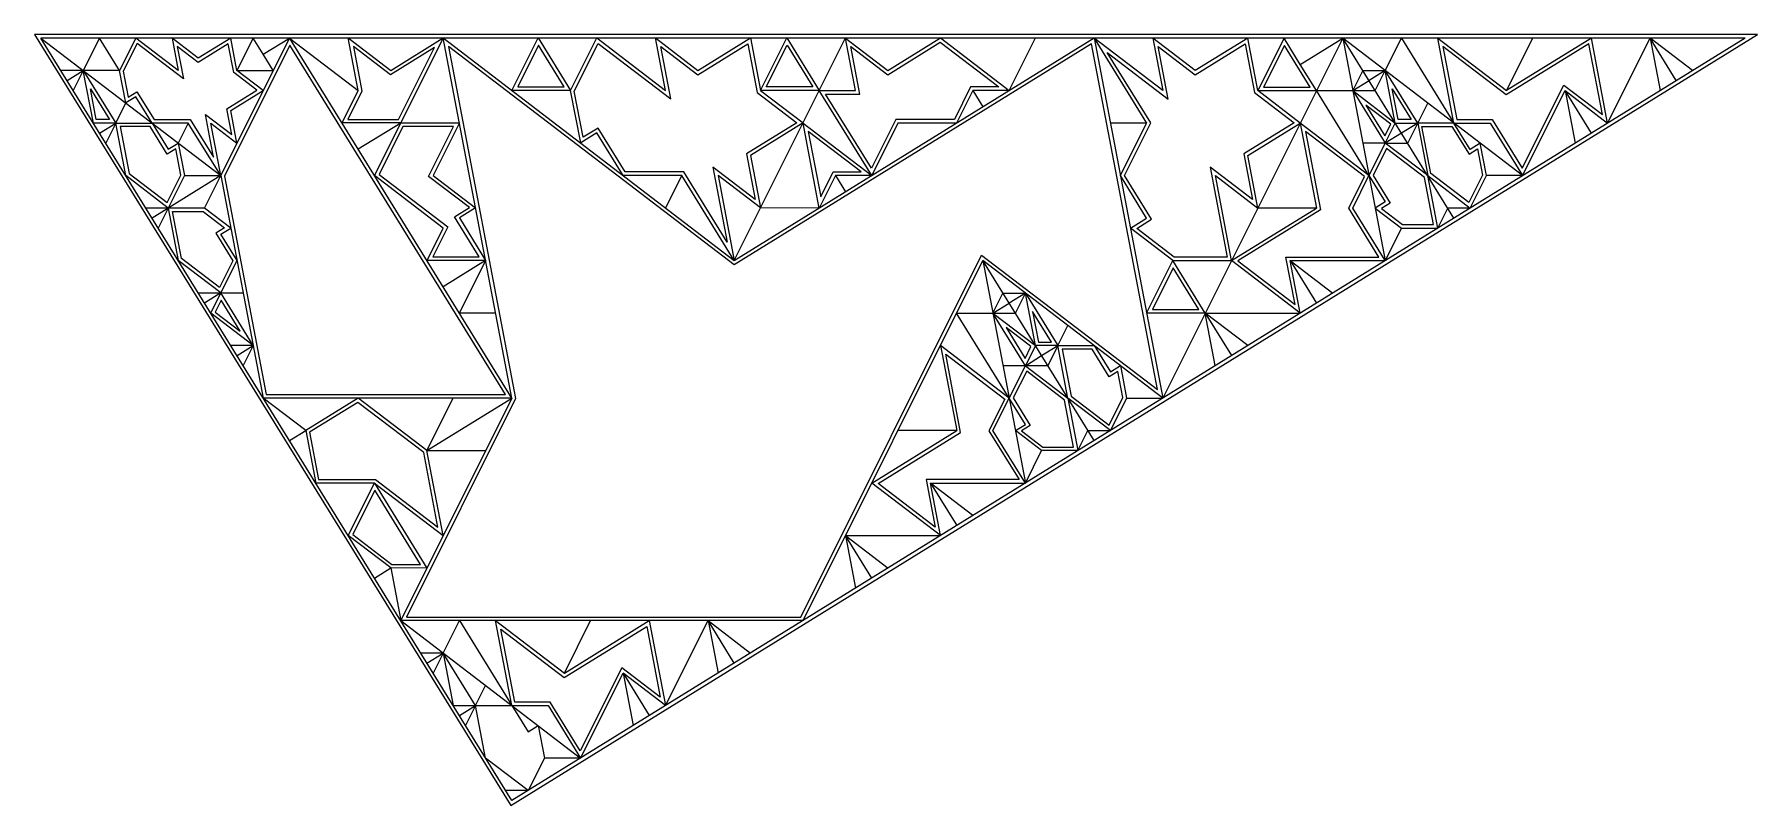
# Model space of a CAD drawing. Header units: inches. Extents: x -65.7 to -28.9, y -15.9 to 23.9.
# Drawn here: x -61.36 to -31.03, y -15.87 to -2.3 of the extents above; entities that cross this region are included whole.
import ezdxf

# ---------------------------------------------------------------- set-up
doc = ezdxf.new("R2010")
doc.units = ezdxf.units.IN
doc.header["$MEASUREMENT"] = 0
doc.layers.add('cutline', color=4, linetype='Continuous')
doc.layers.add('engraving', color=1, linetype='Continuous')

msp = doc.modelspace()

# ---------------------------------------------------------------- linework, layer by layer
at = {"layer": 'cutline'}
for points, elevation in [([(-61.359, -2.303), (-52.975, -15.868), (-31.026, -2.304)], 0), ([(-59.795, -2.946), (-59.707, -3.407), (-59.554, -3.313), (-59.254, -3.799), (-58.616, -3.798), (-58.204, -4.464), (-58.348, -3.712), (-57.886, -4.065), (-57.973, -3.612), (-57.442, -3.284), (-57.851, -2.972), (-57.948, -2.467), (-58.478, -2.794), (-58.844, -2.515), (-58.735, -3.086), (-59.553, -2.461)], 0.001), ([(-56.865, -2.494), (-58.014, -4.794), (-57.28, -8.637), (-53.067, -8.637)], 0.001), ([(-55.743, -2.514), (-55.593, -3.298), (-55.843, -3.798), (-54.949, -3.798), (-54.318, -2.533), (-55.091, -3.012)], 0.004), ([(-54.071, -2.513), (-52.89, -8.708), (-54.811, -12.552), (-47.868, -12.552), (-44.685, -6.187), (-41.587, -8.551), (-42.749, -2.466), (-49.043, -6.355)], 0.002), ([(-52.486, -2.493), (-52.852, -3.226), (-52.033, -3.226)], 0.002), ([(-51.855, -3.298), (-51.436, -2.46), (-50.157, -3.438), (-50.333, -2.514), (-49.681, -3.011), (-48.798, -2.466), (-48.634, -3.324), (-47.94, -3.855), (-48.823, -4.401), (-48.669, -5.206), (-49.417, -4.635), (-49.164, -5.958), (-49.928, -4.722), (-50.961, -4.721), (-51.438, -3.95), (-51.699, -4.111)], 0.002), ([(-48.476, -3.227), (-48.109, -2.493), (-47.656, -3.227)], 0.002), ([(-47.431, -3.353), (-46.83, -3.353), (-46.989, -2.515), (-46.338, -3.012), (-45.413, -2.441), (-44.385, -3.227), (-44.878, -3.227), (-45.163, -3.798), (-46.196, -3.798), (-46.626, -4.656)], 0.002), ([(-40.043, -2.468), (-39.879, -3.326), (-39.186, -3.855), (-40.069, -4.402), (-39.915, -5.208), (-40.662, -4.636), (-40.361, -6.219), (-41.297, -6.219), (-41.955, -5.715), (-41.694, -5.553), (-42.17, -4.782), (-41.709, -3.859), (-42.474, -2.621), (-41.402, -3.44), (-41.578, -2.516), (-40.927, -3.014)], 0.001), ([(-39.355, -2.495), (-39.721, -3.228), (-38.902, -3.228)], 0.001), ([(-36.564, -2.516), (-36.318, -3.799), (-35.697, -3.799), (-35.167, -4.658), (-34.436, -3.196), (-33.758, -3.713), (-33.995, -2.468), (-35.45, -3.367)], 0.001), ([(-60.374, -3.258), (-60.04, -3.798), (-60.27, -3.798)], 0), ([(-37.456, -3.259), (-37.121, -3.8), (-37.352, -3.8)], 0.002), ([(-37.92, -3.546), (-37.586, -4.087), (-37.482, -3.88)], 0.002), ([(-58.871, -4.315), (-59.023, -4.409), (-59.324, -3.923), (-59.852, -3.923), (-59.694, -4.749), (-59.025, -5.26), (-58.783, -4.776)], 0), ([(-54.872, -3.923), (-55.293, -4.766), (-54.084, -5.689), (-54.347, -6.216), (-53.529, -6.216), (-53.965, -5.511), (-53.703, -5.349), (-54.42, -4.802), (-53.98, -3.922)], 0.004), ([(-36.934, -3.925), (-36.405, -3.925), (-36.105, -4.41), (-35.953, -4.316), (-35.865, -4.777), (-36.107, -5.262), (-36.776, -4.751)], 0.002), ([(-46.805, -4.722), (-47.737, -4.01), (-47.517, -5.162), (-47.297, -4.722)], 0.002), ([(-38.984, -4.01), (-38.721, -5.388), (-40.175, -6.287), (-39.168, -7.056), (-39.327, -6.219), (-37.693, -6.219), (-38.223, -5.36), (-37.945, -4.804)], 0.002), ([(-37.558, -4.31), (-37.794, -4.783), (-37.494, -5.269), (-37.647, -5.363), (-37.274, -5.648), (-36.732, -5.648), (-36.889, -4.821)], 0.002), ([(-58.927, -5.419), (-58.386, -5.418), (-58.012, -5.703), (-58.165, -5.798), (-57.865, -6.283), (-58.101, -6.756), (-58.769, -6.245)], 0), ([(-41.313, -6.409), (-41.679, -7.142), (-40.859, -7.143)], 0.001), ([(-58.073, -6.98), (-58.176, -7.186), (-57.739, -7.52)], 0.001), ([(-43.79, -7.174), (-43.686, -7.714), (-43.456, -7.714)], 0.002), ([(-43.817, -7.795), (-44.254, -7.461), (-43.92, -8.002)], 0.001), ([(-42.199, -8.691), (-42.287, -8.23), (-42.44, -8.324), (-42.74, -7.839), (-43.268, -7.839), (-43.11, -8.665), (-42.441, -9.176)], 0.002), ([(-45.318, -7.926), (-44.279, -8.719), (-44.557, -9.275), (-44.026, -10.133), (-45.661, -10.134), (-45.501, -10.971), (-46.508, -10.202), (-45.055, -9.303)], 0.002), ([(-43.224, -8.736), (-43.892, -8.225), (-44.128, -8.698), (-43.828, -9.183), (-43.981, -9.277), (-43.607, -9.562), (-43.066, -9.562)], 0.001), ([(-55.664, -8.775), (-56.515, -9.301), (-56.356, -10.132), (-55.353, -10.132), (-54.257, -10.97), (-54.507, -9.659)], 0.001), ([(-55.368, -10.323), (-55.757, -11.1), (-55.067, -11.627), (-54.562, -11.628)], 0), ([(-50.579, -12.716), (-50.341, -13.961), (-51.019, -13.444), (-51.75, -14.906), (-52.281, -14.048), (-52.903, -14.048), (-53.148, -12.763), (-52.034, -13.615)], 0.001), ([(-53.593, -14.11), (-52.955, -14.11), (-52.669, -14.572), (-52.492, -14.463), (-52.383, -15.034), (-52.669, -15.606), (-53.417, -15.034)], 0.001)]:
    msp.add_lwpolyline(points, close=True, dxfattribs=dict(at, elevation=elevation))
at = {"layer": 'cutline', "elevation": 0.001}
msp.add_lwpolyline([(-53.593, -14.11), (-54.165, -13.186), (-53.988, -14.11), (-53.593, -14.11)], dxfattribs=at)
at = {"layer": 'engraving'}
for p, q in [((-61.247, -2.366, 0), (-58.079, -4.785, 0.001)), ((-31.246, -2.367, 0.001), (-61.247, -2.366, 0)), ((-52.955, -15.782, 0.001), (-61.247, -2.366, 0)), ((-60.214, -2.366, 0.001), (-60.499, -2.937, 0)), ((-59.86, -2.937, 0.001), (-60.214, -2.366, 0.001)), ((-59.575, -2.366, 0.001), (-59.86, -2.937, 0.001)), ((-58.827, -2.937, 0.001), (-59.575, -2.366, 0.001)), ((-58.937, -2.366, 0.001), (-58.827, -2.937, 0.001)), ((-58.474, -2.719, 0.001), (-58.937, -2.366, 0.001)), ((-57.903, -2.366, 0.001), (-58.474, -2.719, 0.001)), ((-56.868, -2.365, 0.002), (-58.079, -4.785, 0.001)), ((-57.794, -2.937, 0.001), (-57.903, -2.366, 0.001)), ((-57.509, -2.366, 0.001), (-57.794, -2.937, 0.001)), ((-57.332, -2.651, 0.001), (-57.509, -2.366, 0.001)), ((-57.332, -2.651, 0.001), (-56.87, -2.366, 0.001)), ((-52.955, -8.699, 0.001), (-56.868, -2.365, 0.002)), ((-56.868, -2.366, 0.004), (-55.658, -3.289, 0.004)), ((-55.658, -3.289, 0.004), (-55.835, -2.365, 0.004)), ((-55.835, -2.365, 0.004), (-55.088, -2.936, 0.004)), ((-55.088, -2.936, 0.004), (-54.163, -2.364, 0.002)), ((-54.163, -2.364, 0.002), (-54.911, -3.86, 0.004)), ((-54.164, -2.364, 0.001), (-49.039, -6.28, 0.002)), ((-52.955, -8.699, 0.001), (-54.164, -2.364, 0.001)), ((-31.246, -2.367, 0.001), (-52.955, -15.782, 0.001)), ((-52.953, -3.289, 0.002), (-52.491, -2.365, 0.002)), ((-52.491, -2.365, 0.002), (-51.921, -3.289, 0.002)), ((-51.921, -3.289, 0.002), (-51.458, -2.364, 0.002)), ((-51.458, -2.364, 0.002), (-50.249, -3.289, 0.002)), ((-50.425, -2.365, 0.002), (-49.678, -2.936, 0.002)), ((-50.249, -3.289, 0.002), (-50.425, -2.365, 0.002)), ((-49.678, -2.936, 0.002), (-48.753, -2.365, 0.002)), ((-49.039, -6.28, 0.002), (-42.705, -2.365, 0.002)), ((-49.039, -6.28, 0.002), (-47.081, -2.365, 0.002)), ((-48.753, -2.365, 0.002), (-48.577, -3.289, 0.002)), ((-48.577, -3.289, 0.002), (-48.115, -2.365, 0.002)), ((-48.115, -2.365, 0.002), (-47.544, -3.289, 0.002)), ((-47.081, -2.366, 0.001), (-46.334, -2.936, 0.002)), ((-46.905, -3.29, 0.002), (-47.081, -2.366, 0.001)), ((-46.334, -2.936, 0.002), (-45.41, -2.365, 0.002)), ((-45.41, -2.365, 0.002), (-44.2, -3.289, 0.002)), ((-44.2, -3.289, 0.002), (-43.738, -2.365, 0.002)), ((-42.705, -2.365, 0.002), (-41.495, -8.7, 0.001)), ((-42.705, -2.366, 0.001), (-41.78, -3.862, 0.002)), ((-41.494, -3.291, 0.002), (-42.705, -2.366, 0.001)), ((-41.671, -2.367, 0.001), (-41.494, -3.291, 0.002)), ((-40.923, -2.938, 0.001), (-41.671, -2.367, 0.001)), ((-38.328, -2.367, 0.001), (-41.495, -8.7, 0.001)), ((-39.999, -2.367, 0.001), (-40.923, -2.938, 0.001)), ((-39.823, -3.29, 0.002), (-39.999, -2.367, 0.001)), ((-39.36, -2.367, 0.001), (-39.823, -3.29, 0.002)), ((-39.075, -2.829, 0.001), (-39.36, -2.367, 0.001)), ((-39.075, -2.829, 0.001), (-38.328, -2.367, 0.001)), ((-35.161, -4.786, 0.001), (-38.328, -2.367, 0.001)), ((-36.371, -5.534, 0.001), (-38.328, -2.367, 0.001)), ((-38.328, -2.367, 0.001), (-37.581, -6.282, 0.002)), ((-37.58, -2.938, 0.002), (-37.294, -2.367, 0.002)), ((-37.294, -2.367, 0.002), (-36.37, -3.862, 0.001)), ((-36.656, -2.367, 0.001), (-35.446, -3.291, 0.001)), ((-36.37, -3.862, 0.001), (-36.656, -2.367, 0.001)), ((-35.446, -3.291, 0.001), (-34.984, -2.367, 0.001)), ((-33.951, -2.367, 0.001), (-35.446, -3.291, 0.001)), ((-33.666, -3.862, 0.001), (-33.951, -2.367, 0.001)), ((-33.666, -3.862, 0.001), (-32.918, -2.367, 0.001)), ((-32.918, -2.367, 0.001), (-32.742, -3.291, 0.001)), ((-32.456, -3.115, 0.001), (-32.918, -2.367, 0.001)), ((-32.171, -2.938, 0.001), (-32.918, -2.367, 0.001)), ((-57.156, -2.937, 0.001), (-57.332, -2.651, 0.001)), ((-60.499, -2.937, 0), (-60.893, -2.937, 0)), ((-60.784, -3.113, 0), (-60.499, -2.937, 0)), ((-60.499, -2.937, 0), (-60.675, -3.29, 0)), ((-60.322, -3.861, 0), (-60.499, -2.937, 0)), ((-60.499, -2.937, 0), (-59.928, -3.861, 0)), ((-59.861, -2.937, 0.001), (-60.499, -2.937, 0)), ((-59.751, -3.508, 0), (-59.861, -2.937, 0.001)), ((-57.794, -2.937, 0.001), (-57.156, -2.937, 0.001)), ((-57.332, -3.29, 0.001), (-57.794, -2.937, 0.001)), ((-38.791, -3.29, 0.002), (-39.075, -2.829, 0.001)), ((-37.974, -2.938, 0.001), (-38.151, -3.291, 0.002)), ((-37.974, -2.938, 0.001), (-37.58, -2.938, 0.002)), ((-37.58, -2.938, 0.002), (-37.865, -3.114, 0.001)), ((-37.756, -3.291, 0.001), (-37.58, -2.938, 0.002)), ((-37.009, -3.862, 0.002), (-37.58, -2.938, 0.002)), ((-37.403, -3.862, 0.002), (-37.58, -2.938, 0.002)), ((-57.903, -3.643, 0.001), (-57.332, -3.29, 0.001)), ((-55.944, -3.86, 0.004), (-55.658, -3.289, 0.004)), ((-51.921, -3.289, 0.002), (-52.953, -3.289, 0.002)), ((-51.743, -4.212, 0.002), (-51.921, -3.289, 0.002)), ((-48.577, -3.289, 0.002), (-47.829, -3.86, 0.002)), ((-47.544, -3.289, 0.002), (-48.577, -3.289, 0.002)), ((-47.543, -3.29, 0.002), (-46.905, -3.29, 0.002)), ((-46.62, -4.784, 0.002), (-47.543, -3.29, 0.002)), ((-44.839, -3.289, 0.002), (-45.125, -3.861, 0.002)), ((-44.839, -3.289, 0.002), (-44.662, -3.575, 0.002)), ((-44.2, -3.289, 0.002), (-44.839, -3.289, 0.002)), ((-39.823, -3.291, 0.001), (-38.791, -3.29, 0.002)), ((-39.076, -3.861, 0.002), (-39.823, -3.291, 0.001)), ((-37.866, -4.786, 0.002), (-38.791, -3.29, 0.002)), ((-38.79, -3.291, 0.002), (-38.151, -3.291, 0.002)), ((-38.151, -3.291, 0.002), (-37.865, -3.114, 0.001)), ((-38.151, -3.291, 0.002), (-37.58, -4.215, 0.002)), ((-38.151, -3.291, 0.002), (-37.756, -3.291, 0.001)), ((-38.151, -3.291, 0.002), (-37.403, -3.862, 0.002)), ((-35.161, -4.786, 0.002), (-34.413, -3.291, 0.001)), ((-34.413, -3.291, 0.001), (-34.237, -4.215, 0.001)), ((-33.951, -4.039, 0.001), (-34.413, -3.291, 0.001)), ((-34.413, -3.291, 0.001), (-33.666, -3.862, 0.001)), ((-59.928, -3.861, 0), (-59.751, -3.508, 0)), ((-59.575, -3.399, 0), (-59.751, -3.508, 0)), ((-59.289, -3.861, 0), (-59.575, -3.399, 0)), ((-37.009, -3.862, 0.002), (-36.832, -3.509, 0.003)), ((-59.928, -3.861, 0), (-60.322, -3.861, 0)), ((-60.213, -4.037, 0), (-59.928, -3.861, 0)), ((-59.928, -3.861, 0), (-60.104, -4.214, 0)), ((-59.751, -4.785, 0), (-59.928, -3.861, 0)), ((-59.928, -3.861, 0), (-59.289, -3.861, 0)), ((-59.289, -3.861, 0), (-59.003, -4.323, 0.001)), ((-58.651, -3.861, 0), (-59.289, -3.861, 0)), ((-58.651, -3.861, 0), (-58.827, -4.214, 0)), ((-58.079, -4.785, 0), (-58.651, -3.861, 0)), ((-58.256, -3.861, 0.001), (-57.794, -4.214, 0.001)), ((-58.079, -4.785, 0), (-58.256, -3.861, 0.001)), ((-57.794, -4.214, 0.001), (-57.903, -3.643, 0.001)), ((-54.911, -3.86, 0.004), (-55.944, -3.86, 0.004)), ((-54.911, -3.861, 0.004), (-55.658, -4.322, 0.004)), ((-55.373, -4.784, 0.004), (-54.911, -3.861, 0.004)), ((-54.911, -3.86, 0.004), (-53.878, -3.86, 0.004)), ((-53.878, -3.86, 0.004), (-54.341, -4.784, 0.004)), ((-47.829, -3.86, 0.002), (-48.753, -4.431, 0.002)), ((-47.829, -3.861, 0.002), (-46.62, -4.784, 0.002)), ((-47.544, -5.356, 0.002), (-47.829, -3.861, 0.002)), ((-46.158, -3.861, 0.002), (-46.62, -4.784, 0.002)), ((-45.125, -3.861, 0.002), (-46.158, -3.861, 0.002)), ((-41.78, -3.862, 0.002), (-42.419, -3.862, 0.002)), ((-42.242, -4.785, 0.002), (-41.78, -3.862, 0.002)), ((-39.999, -4.432, 0.002), (-39.076, -3.861, 0.002)), ((-37.866, -4.786, 0.002), (-39.076, -3.862, 0.002)), ((-39.076, -3.862, 0.002), (-38.79, -5.357, 0.002)), ((-37.58, -4.215, 0.002), (-37.403, -3.862, 0.002)), ((-37.403, -3.862, 0.002), (-37.009, -3.862, 0.002)), ((-37.009, -3.862, 0.002), (-37.294, -4.039, 0.002)), ((-37.185, -4.215, 0.002), (-37.009, -3.862, 0.002)), ((-37.009, -3.862, 0.002), (-36.832, -4.786, 0.002)), ((-36.37, -3.862, 0.001), (-37.009, -3.862, 0.002)), ((-36.37, -3.861, 0.002), (-35.732, -3.862, 0.001)), ((-36.085, -4.324, 0.003), (-36.37, -3.862, 0.001)), ((-35.732, -3.862, 0.001), (-35.161, -4.786, 0.002)), ((-59.003, -4.323, 0.001), (-58.827, -4.214, 0)), ((-58.827, -4.214, 0), (-58.718, -4.785, 0.001)), ((-51.458, -4.036, 0.002), (-51.743, -4.212, 0.002)), ((-50.996, -4.783, 0.002), (-51.458, -4.036, 0.002)), ((-37.58, -4.215, 0.002), (-37.975, -4.215, 0.002)), ((-37.58, -4.215, 0.002), (-37.866, -4.786, 0.002)), ((-37.294, -4.039, 0.002), (-37.58, -4.215, 0.002)), ((-36.832, -4.786, 0.002), (-37.58, -4.215, 0.002)), ((-37.58, -4.215, 0.002), (-37.185, -4.215, 0.002)), ((-35.908, -4.215, 0.003), (-36.085, -4.324, 0.003)), ((-35.799, -4.786, 0.003), (-35.908, -4.215, 0.003)), ((-48.753, -4.431, 0.002), (-48.577, -5.355, 0.002)), ((-39.823, -5.357, 0.002), (-39.999, -4.432, 0.002)), ((-59.003, -5.356, 0), (-59.751, -4.785, 0)), ((-58.079, -4.785, 0.001), (-59.289, -5.533, 0)), ((-58.718, -4.785, 0.001), (-59.003, -5.356, 0)), ((-58.718, -4.785, 0.001), (-58.079, -4.785, 0.001)), ((-58.365, -5.356, 0.001), (-58.079, -4.785, 0.001)), ((-58.079, -4.785, 0.001), (-57.332, -8.699, 0.001)), ((-54.163, -5.708, 0.004), (-55.373, -4.784, 0.004)), ((-54.341, -4.784, 0.004), (-53.593, -5.355, 0.004)), ((-49.963, -4.784, 0.002), (-50.996, -4.783, 0.002)), ((-49.963, -4.784, 0.002), (-50.249, -5.355, 0.002)), ((-49.039, -6.28, 0.002), (-49.963, -4.784, 0.002)), ((-49.325, -4.784, 0.002), (-49.039, -6.279, 0.001)), ((-48.577, -5.355, 0.002), (-49.325, -4.784, 0.002)), ((-47.258, -4.785, 0.002), (-47.544, -5.356, 0.002)), ((-46.62, -4.784, 0.002), (-47.258, -4.785, 0.002)), ((-47.258, -4.785, 0.002), (-47.082, -5.07, 0.002)), ((-41.78, -5.533, 0.001), (-42.242, -4.785, 0.002)), ((-40.285, -6.281, 0.001), (-40.57, -4.785, 0.002)), ((-40.57, -4.785, 0.002), (-39.823, -5.357, 0.002)), ((-38.152, -5.357, 0.002), (-37.866, -4.786, 0.002)), ((-37.866, -4.786, 0.002), (-37.58, -5.248, 0.002)), ((-36.832, -4.786, 0.002), (-36.085, -5.357, 0.003)), ((-36.656, -5.71, 0.002), (-36.832, -4.786, 0.002)), ((-36.085, -5.357, 0.003), (-35.799, -4.786, 0.003)), ((-35.161, -4.786, 0.001), (-35.799, -4.786, 0.003)), ((-59.003, -5.356, 0), (-59.398, -5.356, 0)), ((-59.003, -5.356, 0), (-59.18, -5.709, 0)), ((-59.003, -5.356, 0), (-58.826, -6.28, 0)), ((-58.365, -5.356, 0.001), (-59.003, -5.356, 0)), ((-57.902, -5.709, 0.001), (-58.365, -5.356, 0.001)), ((-53.593, -5.355, 0.004), (-53.879, -5.531, 0.004)), ((-47.544, -5.356, 0.002), (-48.577, -5.355, 0.002)), ((-40.285, -6.281, 0.001), (-38.79, -5.357, 0.002)), ((-38.79, -5.357, 0.002), (-39.823, -5.357, 0.002)), ((-37.581, -6.282, 0.002), (-38.152, -5.357, 0.002)), ((-37.58, -5.248, 0.002), (-37.757, -5.357, 0.002)), ((-37.757, -5.357, 0.002), (-37.295, -5.71, 0.002)), ((-36.656, -5.71, 0.002), (-36.48, -5.357, 0.002)), ((-36.085, -5.357, 0.003), (-36.48, -5.357, 0.002)), ((-58.079, -5.818, 0.001), (-57.902, -5.709, 0.001)), ((-54.448, -6.279, 0.003), (-54.163, -5.708, 0.004)), ((-53.879, -5.531, 0.004), (-53.417, -6.279, 0.003)), ((-42.065, -5.709, 0.001), (-41.78, -5.533, 0.001)), ((-41.318, -6.281, 0.001), (-42.065, -5.709, 0.001)), ((-37.295, -5.71, 0.002), (-37.581, -6.282, 0.002)), ((-37.295, -5.71, 0.002), (-36.656, -5.71, 0.002)), ((-57.793, -6.28, 0.001), (-58.079, -5.818, 0.001)), ((-58.079, -6.851, 0.001), (-58.826, -6.28, 0)), ((-58.079, -6.851, 0.001), (-57.793, -6.28, 0.001)), ((-53.417, -6.279, 0.003), (-54.448, -6.279, 0.003)), ((-53.417, -6.279, 0.003), (-54.163, -6.741, 0.003)), ((-53.417, -6.279, 0.003), (-53.877, -7.203, 0.003)), ((-47.829, -12.615, 0.001), (-44.663, -6.282, 0.001)), ((-44.663, -6.282, 0.001), (-43.914, -10.196, 0.002)), ((-42.705, -9.448, 0.001), (-44.663, -6.282, 0.001)), ((-41.495, -8.7, 0.001), (-44.663, -6.282, 0.001)), ((-41.78, -7.205, 0.001), (-41.318, -6.281, 0.001)), ((-40.747, -7.205, 0.001), (-41.318, -6.281, 0.001)), ((-41.318, -6.281, 0.001), (-40.285, -6.281, 0.001)), ((-39.076, -7.205, 0.002), (-40.285, -6.281, 0.001)), ((-39.252, -6.281, 0.002), (-38.79, -7.029, 0.002)), ((-39.252, -6.281, 0.002), (-38.505, -6.853, 0.002)), ((-39.076, -7.205, 0.002), (-39.252, -6.281, 0.002)), ((-39.252, -6.281, 0.002), (-37.581, -6.282, 0.002)), ((-58.473, -6.851, 0), (-58.079, -6.851, 0.001)), ((-58.079, -6.851, 0.001), (-58.364, -7.028, 0.001)), ((-58.255, -7.204, 0.001), (-58.079, -6.851, 0.001)), ((-57.508, -7.775, 0.001), (-58.079, -6.851, 0.001)), ((-58.079, -6.851, 0.001), (-57.684, -6.851, 0.001)), ((-44.485, -7.206, 0.001), (-44.309, -6.853, 0.001)), ((-44.309, -6.853, 0.001), (-43.915, -6.853, 0.002)), ((-43.915, -6.853, 0.002), (-44.2, -7.029, 0.001)), ((-44.091, -7.206, 0.001), (-43.915, -6.853, 0.002)), ((-43.915, -6.853, 0.002), (-43.344, -7.777, 0.002)), ((-43.738, -7.777, 0.001), (-43.915, -6.853, 0.002)), ((-57.508, -7.775, 0.001), (-58.255, -7.204, 0.001)), ((-53.877, -7.203, 0.003), (-53.239, -7.203, 0.003)), ((-44.2, -8.701, 0.002), (-45.125, -7.206, 0.002)), ((-45.125, -7.206, 0.002), (-44.485, -7.206, 0.001)), ((-44.485, -7.206, 0.001), (-44.2, -7.029, 0.001)), ((-44.485, -7.206, 0.001), (-44.091, -7.206, 0.001)), ((-44.485, -7.206, 0.001), (-43.738, -7.777, 0.001)), ((-43.914, -8.13, 0.001), (-44.485, -7.206, 0.001)), ((-40.747, -7.205, 0.001), (-41.78, -7.205, 0.001)), ((-40.747, -7.205, 0.001), (-40.285, -7.953, 0.002)), ((-40, -7.776, 0.003), (-40.747, -7.205, 0.001)), ((-40.571, -8.129, 0.002), (-40.747, -7.205, 0.001)), ((-40.747, -7.205, 0.001), (-39.076, -7.205, 0.002)), ((-43.344, -7.777, 0.002), (-43.167, -7.424, 0.003)), ((-57.508, -7.775, 0.001), (-57.902, -7.775, 0.001)), ((-57.793, -7.952, 0.001), (-57.508, -7.775, 0.001)), ((-57.508, -7.775, 0.001), (-57.684, -8.128, 0.001)), ((-44.2, -8.701, 0.002), (-45.41, -7.777, 0.002)), ((-45.41, -7.777, 0.002), (-45.124, -9.272, 0.002)), ((-43.738, -7.777, 0.001), (-43.914, -8.13, 0.001)), ((-43.344, -7.777, 0.002), (-43.738, -7.777, 0.001)), ((-43.629, -7.953, 0.001), (-43.344, -7.777, 0.002)), ((-43.344, -7.777, 0.002), (-43.52, -8.13, 0.001)), ((-43.344, -7.777, 0.002), (-42.705, -7.776, 0.002)), ((-43.167, -8.701, 0.001), (-43.344, -7.777, 0.002)), ((-42.705, -7.776, 0.002), (-42.419, -8.238, 0.002)), ((-43.914, -8.13, 0.001), (-44.309, -8.13, 0.002)), ((-44.199, -8.701, 0.002), (-43.914, -8.13, 0.001)), ((-43.914, -8.13, 0.001), (-43.629, -7.953, 0.001)), ((-43.914, -8.13, 0.001), (-43.167, -8.701, 0.001)), ((-43.52, -8.13, 0.001), (-43.914, -8.13, 0.001)), ((-42.419, -8.238, 0.002), (-42.243, -8.129, 0.003)), ((-42.243, -8.129, 0.003), (-42.134, -8.7, 0.002)), ((-52.955, -8.699, 0.001), (-57.332, -8.699, 0.001)), ((-56.584, -9.271, 0.001), (-57.332, -8.7, 0.001)), ((-55.66, -8.7, 0.001), (-56.584, -9.271, 0.001)), ((-54.45, -9.624, 0.001), (-55.66, -8.7, 0.001)), ((-52.955, -8.699, 0.001), (-54.912, -12.614, 0.001)), ((-54.45, -9.624, 0.001), (-52.955, -8.699, 0.001)), ((-54.45, -9.624, 0.001), (-53.988, -8.7, 0.001)), ((-44.486, -9.272, 0.002), (-44.2, -8.701, 0.002)), ((-43.914, -9.163, 0.002), (-44.199, -8.701, 0.002)), ((-43.167, -8.701, 0.001), (-42.99, -9.625, 0.002)), ((-42.419, -9.271, 0.002), (-43.167, -8.701, 0.001)), ((-42.134, -8.7, 0.002), (-42.419, -9.271, 0.002)), ((-42.134, -8.7, 0.002), (-41.495, -8.7, 0)), ((-56.87, -9.447, 0.001), (-56.584, -9.271, 0.001)), ((-56.584, -9.271, 0.001), (-56.408, -10.195, 0)), ((-46.619, -10.197, 0.002), (-45.124, -9.272, 0.002)), ((-45.124, -9.272, 0.002), (-46.157, -9.272, 0.002)), ((-43.914, -10.196, 0.002), (-44.486, -9.272, 0.002)), ((-44.091, -9.272, 0.002), (-43.914, -9.163, 0.002)), ((-43.629, -9.625, 0.002), (-44.091, -9.272, 0.002)), ((-42.99, -9.625, 0.002), (-42.814, -9.271, 0.001)), ((-42.814, -9.271, 0.001), (-42.419, -9.271, 0.002)), ((-54.45, -9.624, 0.001), (-53.417, -9.624, 0.001)), ((-54.165, -11.119, 0.001), (-54.45, -9.624, 0.001)), ((-43.914, -10.196, 0.002), (-43.629, -9.625, 0.002)), ((-42.99, -9.625, 0.002), (-43.629, -9.625, 0.002)), ((-55.374, -10.195, 0), (-56.408, -10.195, 0)), ((-55.836, -11.119, 0), (-55.374, -10.195, 0)), ((-55.374, -10.195, 0), (-54.165, -11.119, 0.001)), ((-55.374, -10.195, 0), (-54.45, -11.69, 0.001)), ((-45.409, -11.12, 0.002), (-46.619, -10.197, 0.002)), ((-45.585, -10.196, 0.002), (-45.124, -10.944, 0.002)), ((-45.585, -10.196, 0.002), (-43.914, -10.196, 0.002)), ((-45.409, -11.12, 0.002), (-45.585, -10.196, 0.002)), ((-44.838, -10.767, 0.002), (-45.585, -10.196, 0.002)), ((-55.088, -11.689, 0), (-55.836, -11.119, 0)), ((-47.08, -11.12, 0.003), (-45.409, -11.12, 0.002)), ((-46.618, -11.868, 0.003), (-47.08, -11.12, 0.003)), ((-47.08, -11.12, 0.003), (-46.904, -12.044, 0.003)), ((-47.08, -11.12, 0.003), (-46.333, -11.691, 0.003)), ((-55.374, -11.866, 0), (-55.088, -11.689, 0)), ((-55.088, -11.689, 0), (-54.912, -12.613, 0)), ((-54.45, -11.69, 0.001), (-55.088, -11.689, 0)), ((-54.912, -12.614, 0.001), (-51.745, -15.034, 0.001)), ((-47.829, -12.615, 0.001), (-54.912, -12.614, 0.001)), ((-54.165, -13.186, 0.001), (-53.879, -12.615, 0.001)), ((-53.879, -12.615, 0.001), (-52.955, -14.11, 0.001)), ((-53.24, -12.614, 0.001), (-52.03, -13.539, 0.001)), ((-52.955, -14.11, 0.001), (-53.24, -12.614, 0.001)), ((-52.03, -13.539, 0.001), (-51.568, -12.615, 0.001)), ((-52.03, -13.539, 0.001), (-50.535, -12.615, 0.001)), ((-50.535, -12.615, 0.001), (-50.249, -14.11, 0.001)), ((-50.249, -14.11, 0.001), (-49.501, -12.615, 0.001)), ((-49.501, -12.615, 0.001), (-48.754, -13.186, 0.001)), ((-49.501, -12.615, 0.001), (-49.325, -13.539, 0.001)), ((-49.039, -13.363, 0.001), (-49.501, -12.615, 0.001)), ((-54.165, -13.186, 0.001), (-54.559, -13.186, 0.001)), ((-54.45, -13.362, 0.001), (-54.165, -13.186, 0.001)), ((-54.165, -13.186, 0.001), (-54.341, -13.539, 0.001)), ((-54.164, -13.186, 0.001), (-53.988, -14.11, 0.001)), ((-53.593, -14.11, 0.001), (-54.164, -13.186, 0.001)), ((-51.745, -15.034, 0.001), (-50.997, -13.539, 0.001)), ((-50.997, -13.539, 0.001), (-50.535, -14.287, 0.001)), ((-50.249, -14.11, 0.001), (-50.997, -13.539, 0.001)), ((-50.997, -13.539, 0.001), (-50.82, -14.463, 0.001)), ((-53.593, -14.11, 0.001), (-53.417, -13.757, 0.001)), ((-53.988, -14.11, 0.001), (-53.593, -14.11, 0.001)), ((-53.879, -14.287, 0.001), (-53.593, -14.11, 0.001)), ((-53.593, -14.11, 0.001), (-53.77, -14.463, 0.001)), ((-53.417, -15.034, 0.001), (-53.593, -14.11, 0.001)), ((-53.593, -14.11, 0.001), (-52.955, -14.11, 0.001)), ((-52.955, -14.11, 0.001), (-52.669, -14.572, 0.001)), ((-52.955, -14.11, 0.001), (-52.316, -14.11, 0.001)), ((-52.316, -14.11, 0.001), (-51.745, -15.034, 0.001)), ((-52.669, -14.572, 0.001), (-52.492, -14.463, 0.001)), ((-52.492, -14.463, 0.001), (-52.383, -15.034, 0.001)), ((-52.669, -15.606, 0.001), (-53.417, -15.034, 0.001)), ((-52.383, -15.034, 0.001), (-52.669, -15.606, 0.001)), ((-51.745, -15.034, 0.001), (-52.383, -15.034, 0.001)), ((-52.669, -15.606, 0.001), (-53.064, -15.606, 0.001))]:
    msp.add_line(p, q, dxfattribs=at)

doc.saveas('drawing.dxf')
